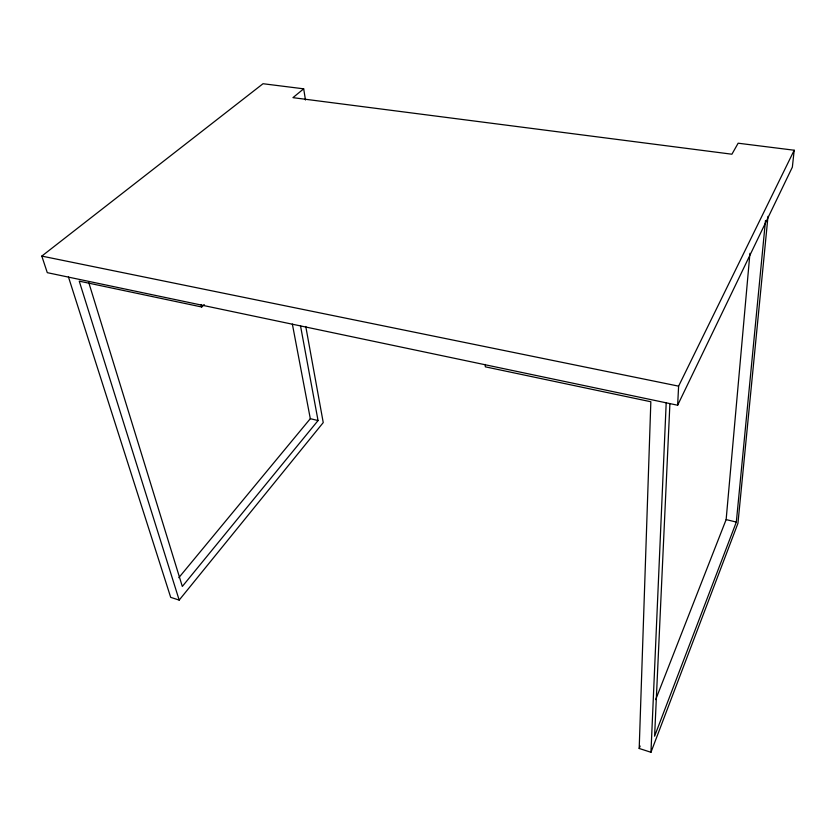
<?xml version="1.0" encoding="UTF-8"?>
<svg xmlns="http://www.w3.org/2000/svg" width="836" height="836" viewBox="0 0 836 836"><rect width="100%" height="100%" fill="white"/><g stroke="black" fill="none" stroke-linecap="round" stroke-linejoin="round"><path stroke-width="1.25" d="M768.002 216.357L737.937 523.346L650.962 752.275L639.195 748.471L650.836 401.75L485.35 366.837L485.183 364.444M650.962 752.275L666.188 403.004M669.897 403.809L654.598 736.192L736.328 522.072L765.494 220.505M303.687 88.825L263.026 83.725L41.8 256.098L47.286 272.661L677.641 405.23L678.613 386.148L794.2 150.229L738.146 143.207L731.908 154.211L292.934 97.655L303.687 88.825L305.474 99.996M655.675 699.617L726.139 519.595L749.934 253.318M794.2 150.229L792.361 167.137L677.641 405.23M639.195 748.471L640.146 746.036M68.427 276.852L170.69 597.343L179.186 600.091L323.239 422.588L305.767 326.458M300.479 325.632L318.046 420.56L182.321 586.444L88.783 282.631M178.81 577.707L310.313 418.679L292.36 324.075M179.186 600.091L79.242 281.157L201.706 306.99L204.235 304.565M41.8 256.098L678.613 386.148M310.313 418.679L318.046 420.56M726.139 519.595L736.328 522.072M201.1 304.492L201.706 306.99"/></g></svg>
